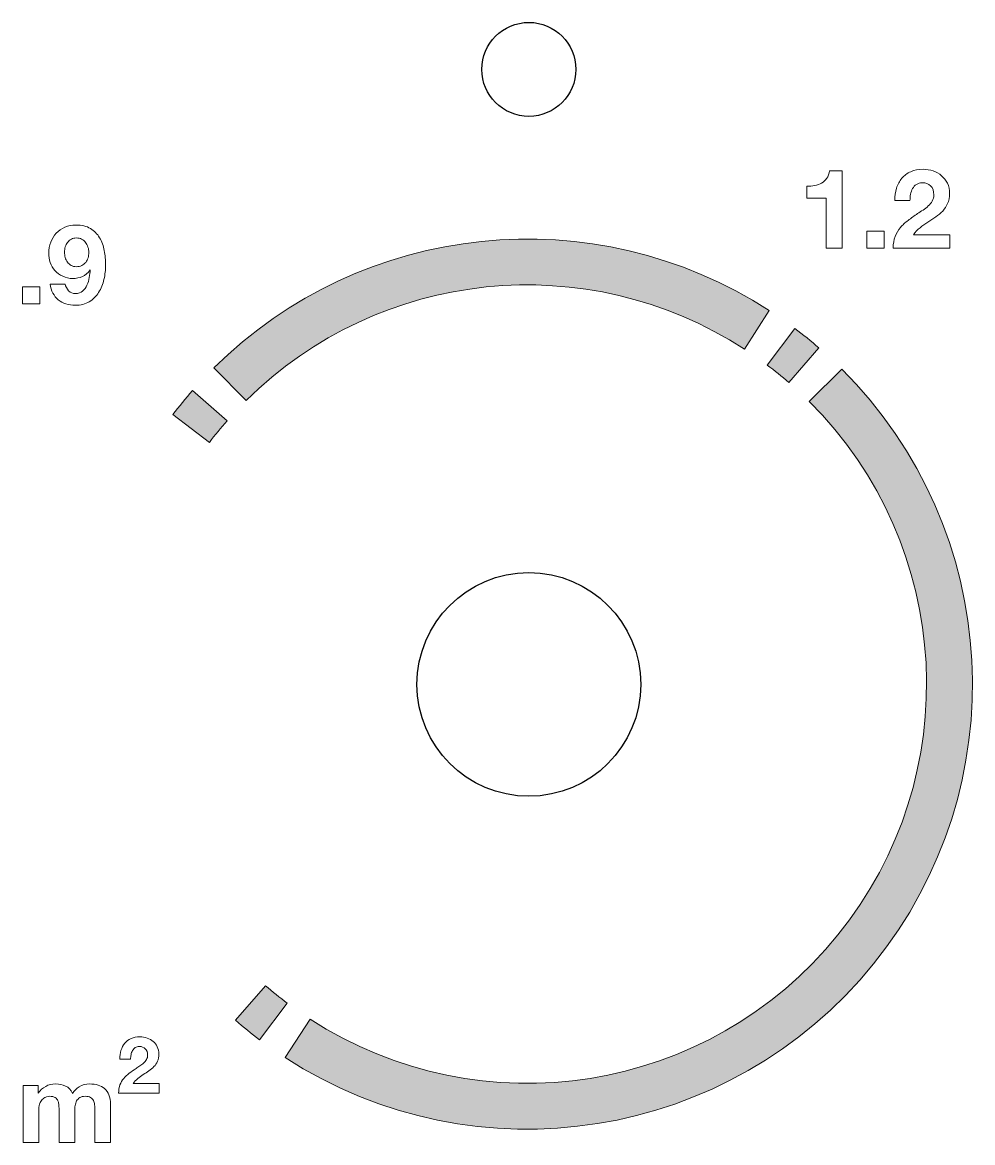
# Model space of a CAD drawing. Header units: millimetres. Extents: x 0 to 80449, y -23917 to 9476.
# Drawn here: x 9817.2 to 9859.6, y 4195.5 to 4245.6 of the extents above; entities that cross this region are included whole.
import ezdxf

# ---------------------------------------------------------------- set-up
doc = ezdxf.new("R2010")
doc.units = ezdxf.units.MM
doc.layers.get('0').update_dxf_attribs({"lineweight": 15})

msp = doc.modelspace()

# ---------------------------------------------------------------- hatches: boundary and pattern name
h = msp.add_hatch(color=256)
edge = h.paths.add_edge_path()
edge.add_line((9825.507115315377, 4226.779247604769), (9823.875728759835, 4228.020649194264))
edge.add_arc((9839.712115323378, 4215.969970349897), 19.9, 138.7307241077886, 142.7307241079175, ccw=False)
edge.add_line((9824.754918263978, 4229.095984829785), (9826.295735046479, 4227.743807458742))
edge.add_arc((9839.712115323378, 4215.969970349897), 17.85, 138.7307241077886, 142.7307241079175)
edge = h.paths.add_edge_path()
edge.add_line((9827.149718033677, 4228.651006361823), (9825.7069777287, 4230.107371842184))
edge.add_arc((9839.712115323378, 4215.969970349897), 19.9, 57.06425499123719, 134.730724107906, ccw=False)
edge.add_line((9850.531708632905, 4232.671658905741), (9849.417127412577, 4230.95113320024))
edge.add_arc((9839.712115323378, 4215.969970349897), 17.85, 57.06425499123728, 134.730724107906)
edge = h.paths.add_edge_path()
edge.add_arc((9839.712115323378, 4215.969970349897), 17.85, 49.06425499121666, 53.06425499119614)
edge.add_line((9850.438519583928, 4230.237652419501), (9851.670403546625, 4231.876237755225))
edge.add_arc((9839.712115323378, 4215.969970349897), 19.9, 49.06425499121673, 53.064254991196094, ccw=False)
edge.add_line((9852.750838882159, 4231.003322868803), (9851.407653791935, 4229.4546609259))
edge = h.paths.add_edge_path()
edge.add_line((9852.319808512151, 4228.60597337529), (9853.767750867166, 4230.057167000055))
edge.add_arc((9839.712115323378, 4215.969970349897), 19.9, -122.9357450087627, 45.064254991188875, ccw=False)
edge.add_line((9828.892522013852, 4199.268281794053), (9830.007103234177, 4200.988807499555))
edge.add_arc((9839.712115323378, 4215.969970349897), 17.85, 237.0642549912373, 405.0642549911889)
edge = h.paths.add_edge_path()
edge.add_arc((9839.712115323378, 4215.969970349897), 17.85, 229.0642549912167, 233.0642549911961)
edge.add_line((9828.985711062829, 4201.702288280295), (9827.753827100132, 4200.06370294457))
edge.add_arc((9839.712115323378, 4215.969970349897), 19.9, 229.0642549912166, 233.0642549911961, ccw=False)
edge.add_line((9826.673391764598, 4200.936617830992), (9828.016576854821, 4202.485279773895))

# ---------------------------------------------------------------- linework, layer by layer
for p, q in [((9854.888954515416, 4236.221953621342), (9855.664445509148, 4236.221953621342)), ((9854.888954515416, 4235.461448792972), (9854.888954515416, 4236.221953621342)), ((9855.664445509148, 4236.221953621342), (9855.664445509148, 4235.461448792972)), ((9855.664445509148, 4235.461448792972), (9854.888954515416, 4235.461448792972)), ((9817.150772931273, 4233.730478408936), (9817.926263925001, 4233.730478408936)), ((9817.150772931273, 4232.969973580567), (9817.150772931273, 4233.730478408936)), ((9817.926263925001, 4233.730478408936), (9817.926263925001, 4232.969973580567)), ((9817.926263925001, 4232.969973580567), (9817.150772931273, 4232.969973580567)), ((9849.417127412577, 4230.95113320024), (9850.531708632905, 4232.671658905741)), ((9850.438519583928, 4230.237652419501), (9851.670403546625, 4231.876237755225)), ((9851.407653791935, 4229.4546609259), (9852.750838882159, 4231.003322868803)), ((9827.149718033677, 4228.651006361823), (9825.7069777287, 4230.107371842184)), ((9852.319808512151, 4228.60597337529), (9853.767750867166, 4230.057167000055)), ((9826.295735046479, 4227.743807458742), (9824.754918263978, 4229.095984829785)), ((9825.507115315377, 4226.779247604769), (9823.875728759835, 4228.020649194264)), ((9828.016576854821, 4202.485279773895), (9826.673391764598, 4200.936617830992)), ((9828.985711062829, 4201.702288280295), (9827.753827100132, 4200.06370294457)), ((9830.007103234177, 4200.988807499555), (9828.892522013852, 4199.268281794053))]:
    msp.add_line(p, q)
at = {"lineweight": 25}
for centre, radius in [((9839.78636438134, 4243.455885008125), 2.1), ((9839.78636438134, 4215.955885008125), 5)]:
    msp.add_circle(centre, radius, dxfattribs=at)
for radius, start, end in [(19.9, 57.06425499126561, 134.7307241079427), (17.85, 57.06425499126561, 134.7307241079427), (19.9, 49.06425499128495, 53.06425499122745), (19.9, 237.0642549912656, 45.06425499122576), (17.85, 49.06425499128495, 53.06425499122745), (19.9, 138.7307241077886, 142.730724107959), (17.85, 237.0642549912656, 45.06425499122576), (17.85, 138.7307241077886, 142.730724107959), (17.85, 229.0642549912849, 233.0642549912275), (19.9, 229.0642549912849, 233.0642549912275)]:
    msp.add_arc((9839.712115323378, 4215.969970349897), radius, start, end)
for points in [[(9853.101122213346, 4238.587700691062), (9853.163650696402, 4238.676584154582), (9853.204819587452, 4238.786999464885), (9853.22445663172, 4238.918602112421)], [(9853.22445663172, 4238.918602112421), (9853.22445663172, 4238.918602112421), (9853.782562100329, 4238.918602112421), (9853.782562100329, 4238.918602112421)], [(9853.782562100329, 4238.918602112421), (9853.782562100329, 4238.918602112421), (9853.782562100329, 4235.461448792972), (9853.782562100329, 4235.461448792972)], [(9856.454750413464, 4238.585289124223), (9856.559998080538, 4238.71206863808), (9856.692462001945, 4238.810770623732), (9856.85231443246, 4238.881567335955)], [(9857.85483721867, 4238.913778978742), (9857.998153190856, 4238.864341858528), (9858.12407143084, 4238.793545146306), (9858.232591938628, 4238.701388842076)], [(9852.565237610615, 4238.259383091318), (9852.678753506854, 4238.280742683327), (9852.780728333219, 4238.318638733665), (9852.87133434448, 4238.372898987557)], [(9852.87133434448, 4238.372898987557), (9852.961940355744, 4238.427331496225), (9853.038421475514, 4238.498817227543), (9853.101122213346, 4238.587700691062)], [(9856.217555589305, 4238.140871806626), (9856.270265550229, 4238.3103705045), (9856.349330491616, 4238.458509610366), (9856.454750413464, 4238.585289124223)], [(9857.109146300885, 4238.313643345211), (9857.038177333889, 4238.26592877274), (9856.981505513158, 4238.203228034909), (9856.938614074366, 4238.126057896039)], [(9858.232591938628, 4238.701388842076), (9858.341284701186, 4238.609060283071), (9858.427756597866, 4238.495544386832), (9858.492007628665, 4238.360496643811)], [(9852.212115323378, 4238.232166836985), (9852.333899448782, 4238.228893996274), (9852.451549459602, 4238.237851244536), (9852.565237610615, 4238.259383091318)], [(9852.212115323378, 4237.703689189548), (9852.212115323378, 4237.703689189548), (9852.212115323378, 4238.232166836985), (9852.212115323378, 4238.232166836985)], [(9856.148481424825, 4237.590173293309), (9856.141763488627, 4237.787749519388), (9856.16484562838, 4237.971200853977), (9856.217555589305, 4238.140871806626)], [(9856.847319044009, 4237.869226027614), (9856.829232292708, 4237.77534717564), (9856.820102789676, 4237.682329597539), (9856.820102789676, 4237.590173293309)], [(9856.938614074366, 4238.126057896039), (9856.89589489035, 4238.048543247621), (9856.865405795306, 4237.962932624812), (9856.847319044009, 4237.869226027614)], [(9853.081312914306, 4237.703689189548), (9853.081312914306, 4237.703689189548), (9852.212115323378, 4237.703689189548), (9852.212115323378, 4237.703689189548)], [(9853.081312914306, 4235.461448792972), (9853.081312914306, 4235.461448792972), (9853.081312914306, 4237.703689189548), (9853.081312914306, 4237.703689189548)], [(9856.820102789676, 4237.590173293309), (9856.820102789676, 4237.590173293309), (9856.148481424825, 4237.590173293309), (9856.148481424825, 4237.590173293309)], [(9857.403012945779, 4237.167804586817), (9857.488451313813, 4237.222237095484), (9857.566654981329, 4237.282181756927), (9857.63745169355, 4237.34815533547)], [(9857.63745169355, 4237.34815533547), (9857.708248405772, 4237.413956659238), (9857.767504048119, 4237.488026212171), (9857.815390875363, 4237.570363994269)], [(9858.50423771764, 4237.456675843256), (9858.448254916002, 4237.33161887714), (9858.37418536307, 4237.220514547741), (9858.282029058839, 4237.123362855057)], [(9856.738626281447, 4236.705989537019), (9856.871951476725, 4236.804863777446), (9857.012683627301, 4236.905288310841), (9857.160994987938, 4237.007263137204)], [(9857.160994987938, 4237.007263137204), (9857.23661483384, 4237.059973098128), (9857.317230068194, 4237.113544332924), (9857.403012945779, 4237.167804586817)], [(9857.96835311491, 4236.859124031339), (9857.851564377957, 4236.780059089952), (9857.733914367138, 4236.701855422437), (9857.615230827669, 4236.624513028793)], [(9858.282029058839, 4237.123362855057), (9858.18987275461, 4237.026211162373), (9858.085314106633, 4236.938188972726), (9857.96835311491, 4236.859124031339)], [(9818.664547887489, 4236.128437121444), (9818.771518102309, 4236.241953017683), (9818.899158890035, 4236.331697755074), (9819.047470250676, 4236.397499078842)], [(9820.190725187455, 4236.340827258109), (9820.360223885331, 4236.237129884003), (9820.496132902223, 4236.100359593239), (9820.598279983362, 4235.930860895365)], [(9856.155888380119, 4235.984931051957), (9856.21342147472, 4236.133070157823), (9856.291625142236, 4236.265706334005), (9856.390499382662, 4236.382495070954)], [(9856.390499382662, 4236.382495070954), (9856.489201368317, 4236.499456062678), (9856.605301086169, 4236.607287551367), (9856.738626281447, 4236.705989537019)], [(9818.417706795972, 4235.728289280832), (9818.475239890577, 4235.881423775151), (9818.557577672673, 4236.01474897043), (9818.664547887489, 4236.128437121444)], [(9819.97351191711, 4235.718470758699), (9819.925625089865, 4235.779276694014), (9819.86723072139, 4235.827852540356), (9819.79815655691, 4235.864198297725)], [(9820.598279983362, 4235.930860895365), (9820.700254809723, 4235.761189942717), (9820.771051521948, 4235.569470378962), (9820.810497865252, 4235.355529949328)], [(9856.069416483439, 4235.461448792972), (9856.069416483439, 4235.662297859762), (9856.09818303074, 4235.836791946091), (9856.155888380119, 4235.984931051957)], [(9856.973237283994, 4236.063995993343), (9856.973237283994, 4236.063995993343), (9858.608107346517, 4236.063995993343), (9858.608107346517, 4236.063995993343)], [(9858.608107346517, 4236.063995993343), (9858.608107346517, 4236.063995993343), (9858.608107346517, 4235.461448792972), (9858.608107346517, 4235.461448792972)], [(9820.082032424896, 4235.511076010487), (9820.057399992176, 4235.588418404131), (9820.021054234807, 4235.65749256861), (9819.97351191711, 4235.718470758699)], [(9853.782562100329, 4235.461448792972), (9853.782562100329, 4235.461448792972), (9853.081312914306, 4235.461448792972), (9853.081312914306, 4235.461448792972)], [(9858.608107346517, 4235.461448792972), (9858.608107346517, 4235.461448792972), (9856.069416483439, 4235.461448792972), (9856.069416483439, 4235.461448792972)], [(9818.597885289852, 4234.461527670906), (9818.50572898562, 4234.56677533798), (9818.438205114107, 4234.687009170415), (9818.395485930094, 4234.822056913437)], [(9819.064695728102, 4235.04684939385), (9819.08605532011, 4234.969334745431), (9819.118094708123, 4234.900260580952), (9819.160986146915, 4234.839282390863)], [(9819.160986146915, 4234.839282390863), (9819.203705330932, 4234.778304200774), (9819.25899911347, 4234.729039335335), (9819.326522984982, 4234.691143284997)], [(9819.807975079046, 4234.686320151318), (9819.877049243525, 4234.720771106171), (9819.934754592901, 4234.767796659545), (9819.980918872403, 4234.827052301891)], [(9819.980918872403, 4234.827052301891), (9820.026910897133, 4234.886307944237), (9820.06153410676, 4234.954520834845), (9820.08461624651, 4235.032035483263)], [(9818.958414532382, 4234.202284235641), (9818.81682110794, 4234.266363011667), (9818.696759530278, 4234.352834908346), (9818.597885289852, 4234.461527670906)], [(9820.173499710028, 4234.491155492079), (9820.077898310316, 4234.352834908346), (9819.966104961819, 4234.254132922693), (9819.837602900217, 4234.194877280347)], [(9820.141288067243, 4234.155258682267), (9820.16264765925, 4234.277042807671), (9820.176772550742, 4234.38573557023), (9820.18331823216, 4234.481336969946)], [(9820.18331823216, 4234.481336969946), (9820.18331823216, 4234.481336969946), (9820.173499710028, 4234.491155492079), (9820.173499710028, 4234.491155492079)], [(9818.390490541638, 4233.858980470535), (9818.390490541638, 4233.858980470535), (9819.057288772809, 4233.858980470535), (9819.057288772809, 4233.858980470535)], [(9819.057288772809, 4233.858980470535), (9819.080198657786, 4233.743742026554), (9819.13290861871, 4233.643317493159), (9819.215246400807, 4233.557706870351)], [(9820.035179126298, 4233.812127171936), (9820.08461624651, 4233.919097386753), (9820.119928475233, 4234.033474556863), (9820.141288067243, 4234.155258682267)], [(9820.795683954664, 4234.066375218747), (9820.746419089228, 4233.852262534339), (9820.667354147841, 4233.658992677617), (9820.55866138528, 4233.486048884257)], [(9819.096735116116, 4232.967562013727), (9818.96840530929, 4233.008558650002), (9818.854717158276, 4233.070398113962), (9818.756015172625, 4233.152735896059)], [(9821.555309221578, 4199.59392496898), (9821.59303301714, 4199.715020075286), (9821.649360328323, 4199.820956761458), (9821.72480791945, 4199.91156277272)], [(9821.72480791945, 4199.91156277272), (9821.799911001028, 4200.001996529208), (9821.894651126873, 4200.072620986655), (9822.008683787437, 4200.123091635514)], [(9822.192135122026, 4199.717431642126), (9822.14149221839, 4199.683325196822), (9822.10101234644, 4199.638711210288), (9822.070523251397, 4199.58341742775)], [(9822.724919138818, 4200.146173775265), (9822.827238474732, 4200.110861546541), (9822.917155466897, 4200.060218642908), (9822.994670115313, 4199.99441731914)], [(9822.994670115313, 4199.99441731914), (9823.072357018507, 4199.928443740598), (9823.134024227693, 4199.84731174192), (9823.18001625242, 4199.751021323107)], [(9821.506044356138, 4199.200667319338), (9821.501221222457, 4199.341743979459), (9821.517757680787, 4199.472829862673), (9821.555309221578, 4199.59392496898)], [(9822.005238691949, 4199.39996609316), (9821.992147329107, 4199.332958985972), (9821.98577390246, 4199.266468643106), (9821.98577390246, 4199.200667319338)], [(9822.070523251397, 4199.58341742775), (9822.039861901576, 4199.528123645211), (9822.01815780002, 4199.466973200349), (9822.005238691949, 4199.39996609316)], [(9821.98577390246, 4199.200667319338), (9821.98577390246, 4199.200667319338), (9821.506044356138, 4199.200667319338), (9821.506044356138, 4199.200667319338)], [(9821.927551788758, 4198.569181316892), (9822.022808678925, 4198.63980577434), (9822.123405467093, 4198.711463760433), (9822.229169898492, 4198.784327529946)], [(9822.229169898492, 4198.784327529946), (9822.283257897609, 4198.821879070735), (9822.340790992213, 4198.860291885396), (9822.402113691853, 4198.899049209605)], [(9822.402113691853, 4198.899049209605), (9822.463264136713, 4198.937806533814), (9822.519074683576, 4198.980697972605), (9822.569545332433, 4199.027723525979)], [(9822.569545332433, 4199.027723525979), (9822.62018823607, 4199.074749079353), (9822.662562910537, 4199.127803549825), (9822.696669355839, 4199.186542427849)], [(9823.029982344036, 4198.867354331141), (9822.96418102027, 4198.797935657112), (9822.88942244824, 4198.735062664507), (9822.806051137497, 4198.678563098549)], [(9823.18880124591, 4199.105410429172), (9823.148665883506, 4199.016010201329), (9823.095783667806, 4198.936600750394), (9823.029982344036, 4198.867354331141)], [(9821.511211999365, 4198.054139541847), (9821.552380890414, 4198.159903973245), (9821.608363692048, 4198.254644099089), (9821.678815894724, 4198.338187664606)], [(9821.678815894724, 4198.338187664606), (9821.74944035217, 4198.421558975349), (9821.832294898591, 4198.498556859445), (9821.927551788758, 4198.569181316892)], [(9822.306856801682, 4198.332847766604), (9822.226758331653, 4198.269285754901), (9822.156306128978, 4198.195216201968), (9822.095155684114, 4198.110639107806)], [(9822.553697893203, 4198.510959203191), (9822.46912079904, 4198.455665420653), (9822.38678301694, 4198.396237523532), (9822.306856801682, 4198.332847766604)], [(9822.806051137497, 4198.678563098549), (9822.72250757198, 4198.622063532591), (9822.638447242138, 4198.56625298573), (9822.553697893203, 4198.510959203191)], [(9817.187100401054, 4198.023305937254), (9817.187100401054, 4198.023305937254), (9817.848903243772, 4198.023305937254), (9817.848903243772, 4198.023305937254)], [(9817.187100401054, 4195.469973418361), (9817.187100401054, 4195.469973418361), (9817.187100401054, 4198.023305937254), (9817.187100401054, 4198.023305937254)], [(9817.848903243772, 4198.023305937254), (9817.848903243772, 4198.023305937254), (9817.848903243772, 4197.677590605309), (9817.848903243772, 4197.677590605309)], [(9817.858721765904, 4197.677590605309), (9817.950878070133, 4197.80936550762), (9818.061982399533, 4197.911340333983), (9818.192207008877, 4197.983859593948)], [(9819.38489906587, 4197.667772083177), (9819.460691166543, 4197.779737686447), (9819.563527266779, 4197.878439672099), (9819.693579621347, 4197.964050294908)], [(9820.827016035993, 4197.885157608295), (9820.909353818093, 4197.812638348331), (9820.973604848892, 4197.717898222487), (9821.019596873619, 4197.601109485537)], [(9821.449544790179, 4197.680174426923), (9821.449544790179, 4197.823662653884), (9821.470043108318, 4197.948202855676), (9821.511211999365, 4198.054139541847)], [(9822.095155684114, 4198.110639107806), (9822.095155684114, 4198.110639107806), (9823.26287079884, 4198.110639107806), (9823.26287079884, 4198.110639107806)], [(9823.26287079884, 4198.110639107806), (9823.26287079884, 4198.110639107806), (9823.26287079884, 4197.680174426923), (9823.26287079884, 4197.680174426923)], [(9817.848903243772, 4197.677590605309), (9817.848903243772, 4197.677590605309), (9817.858721765904, 4197.677590605309), (9817.858721765904, 4197.677590605309)], [(9817.942782095743, 4197.255394153592), (9817.906436338373, 4197.178051759948), (9817.888349587076, 4197.076765952682), (9817.888349587076, 4196.951708986568)], [(9818.073695724182, 4197.433161080631), (9818.022536056229, 4197.391992189582), (9817.97895559834, 4197.332736547236), (9817.942782095743, 4197.255394153592)], [(9818.23165335218, 4197.517221410471), (9818.177393098289, 4197.502407499885), (9818.124683137365, 4197.474329971679), (9818.073695724182, 4197.433161080631)], [(9818.740321700578, 4197.331875273365), (9818.715689267861, 4197.394403756422), (9818.674520376811, 4197.444702150507), (9818.616987282207, 4197.482598200844)], [(9818.782351865499, 4197.126892091992), (9818.77907902479, 4197.201133899699), (9818.765126388073, 4197.269346790307), (9818.740321700578, 4197.331875273365)], [(9819.575068336657, 4197.334459094978), (9819.54044512703, 4197.27348090489), (9819.517362987277, 4197.204234485636), (9819.505821917402, 4197.126892091992)], [(9819.718212054067, 4197.482598200844), (9819.657233863978, 4197.444702150507), (9819.60969154628, 4197.395265030294), (9819.575068336657, 4197.334459094978)], [(9820.323343076052, 4197.356679960858), (9820.293715254877, 4197.412662762494), (9820.249962542217, 4197.457104494253), (9820.192429447612, 4197.490005156137)], [(9820.377603329944, 4197.159103734779), (9820.371057648521, 4197.23472358068), (9820.352970897224, 4197.300524904449), (9820.323343076052, 4197.356679960858)], [(9821.019596873619, 4197.601109485537), (9821.065761153124, 4197.484148493812), (9821.088843292873, 4197.34341634324), (9821.088843292873, 4197.178913033819)], [(9823.26287079884, 4197.680174426923), (9823.26287079884, 4197.680174426923), (9821.449544790179, 4197.680174426923), (9821.449544790179, 4197.680174426923)], [(9817.888349587076, 4196.951708986568), (9817.888349587076, 4196.951708986568), (9817.888349587076, 4195.469973418361), (9817.888349587076, 4195.469973418361)], [(9818.787347253954, 4196.902271866354), (9818.787347253954, 4196.977891712255), (9818.785624706212, 4197.052822539059), (9818.782351865499, 4197.126892091992)], [(9818.787347253954, 4195.469973418361), (9818.787347253954, 4195.469973418361), (9818.787347253954, 4196.902271866354), (9818.787347253954, 4196.902271866354)], [(9819.505821917402, 4197.126892091992), (9819.494280847524, 4197.049549698349), (9819.488596439976, 4196.971346030833), (9819.488596439976, 4196.89245334422)], [(9819.488596439976, 4196.89245334422), (9819.488596439976, 4196.89245334422), (9819.488596439976, 4195.469973418361), (9819.488596439976, 4195.469973418361)], [(9820.387421852076, 4196.91708577694), (9820.387421852076, 4197.002696399749), (9820.384149011366, 4197.083311634104), (9820.377603329944, 4197.159103734779)], [(9820.387421852076, 4195.469973418361), (9820.387421852076, 4195.469973418361), (9820.387421852076, 4196.91708577694), (9820.387421852076, 4196.91708577694)], [(9821.088843292873, 4197.178913033819), (9821.088843292873, 4197.178913033819), (9821.088843292873, 4195.469973418361), (9821.088843292873, 4195.469973418361)], [(9817.888349587076, 4195.469973418361), (9817.888349587076, 4195.469973418361), (9817.187100401054, 4195.469973418361), (9817.187100401054, 4195.469973418361)], [(9819.488596439976, 4195.469973418361), (9819.488596439976, 4195.469973418361), (9818.787347253954, 4195.469973418361), (9818.787347253954, 4195.469973418361)], [(9821.088843292873, 4195.469973418361), (9821.088843292873, 4195.469973418361), (9820.387421852076, 4195.469973418361), (9820.387421852076, 4195.469973418361)]]:
    msp.add_open_spline(points, degree=3)
for points, knots in [([(9856.85231443246, 4238.881567335955), (9857.011994608201, 4238.952364048177), (9857.19544594279, 4238.987848531675), (9857.403012945779, 4238.987848531675), (9857.560970573777, 4238.987848531675), (9857.711693501256, 4238.963043844181), (9857.85483721867, 4238.913778978742)], [2, 2, 2, 2, 3, 3, 3, 4, 4, 4, 4]), ([(9857.741321322428, 4238.244569180732), (9857.644169629744, 4238.338275777931), (9857.519801682727, 4238.385301331305), (9857.368389736152, 4238.385301331305), (9857.266242655012, 4238.385301331305), (9857.179770758336, 4238.361357917682), (9857.109146300885, 4238.313643345211)], [25, 25, 25, 25, 26, 26, 26, 27, 27, 27, 27]), ([(9858.492007628665, 4238.360496643811), (9858.556086404693, 4238.225448900789), (9858.588298047478, 4238.074036954212), (9858.588298047478, 4237.90626080408), (9858.588298047478, 4237.731594462978), (9858.560220519274, 4237.581905064144), (9858.50423771764, 4237.456675843256)], [6, 6, 6, 6, 7, 7, 7, 8, 8, 8, 8]), ([(9857.815390875363, 4237.570363994269), (9857.863105447832, 4237.652701776366), (9857.88687660668, 4237.746408373565), (9857.88687660668, 4237.851828295414), (9857.88687660668, 4238.019776700319), (9857.83830076034, 4238.150690328759), (9857.741321322428, 4238.244569180732)], [23, 23, 23, 23, 24, 24, 24, 25, 25, 25, 25]), ([(9819.047470250676, 4236.397499078842), (9819.195609356542, 4236.463472657384), (9819.360112665963, 4236.496373319269), (9819.541324688485, 4236.496373319269), (9819.804702238333, 4236.496373319269), (9820.021054234807, 4236.444524632216), (9820.190725187455, 4236.340827258109)], [15, 15, 15, 15, 16, 16, 16, 17, 17, 17, 17]), ([(9857.615230827669, 4236.624513028793), (9857.496719542978, 4236.547170635149), (9857.381481098997, 4236.463971579181), (9857.269515495725, 4236.375088115661), (9857.157549892454, 4236.286204652141), (9857.058847906803, 4236.182507278036), (9856.973237283994, 4236.063995993343)], [11, 11, 11, 11, 12, 12, 12, 13, 13, 13, 13]), ([(9819.338753073953, 4235.864198297725), (9819.272951750187, 4235.827852540356), (9819.216968948549, 4235.780137967885), (9819.170804669047, 4235.720882325539), (9819.124640389546, 4235.661626683192), (9819.090189434693, 4235.594102811681), (9819.06710729494, 4235.51848296578)], [8, 8, 8, 8, 9, 9, 9, 10, 10, 10, 10]), ([(9819.79815655691, 4235.864198297725), (9819.72891013766, 4235.90037180032), (9819.650017451047, 4235.918458551618), (9819.560961732754, 4235.918458551618), (9819.478623950654, 4235.918458551618), (9819.404554397723, 4235.90037180032), (9819.338753073953, 4235.864198297725)], [6, 6, 6, 6, 7, 7, 7, 8, 8, 8, 8]), ([(9818.395485930094, 4234.822056913437), (9818.352594491302, 4234.957104656459), (9818.331234899291, 4235.093702692449), (9818.331234899291, 4235.232023276182), (9818.331234899291, 4235.409790203221), (9818.360001446596, 4235.575154786513), (9818.417706795972, 4235.728289280832)], [11, 11, 11, 11, 12, 12, 12, 13, 13, 13, 13]), ([(9819.06710729494, 4235.51848296578), (9819.044025155192, 4235.442690865105), (9819.032656340089, 4235.365348471461), (9819.032656340089, 4235.286283530075), (9819.032656340089, 4235.203945747977), (9819.04316388132, 4235.124019532719), (9819.064695728102, 4235.04684939385)], [10, 10, 10, 10, 11, 11, 11, 12, 12, 12, 12]), ([(9820.08461624651, 4235.032035483263), (9820.107526131487, 4235.109205622132), (9820.119067201362, 4235.190854385133), (9820.119067201362, 4235.276465007942), (9820.119067201362, 4235.355529949328), (9820.106837112391, 4235.433561362069), (9820.082032424896, 4235.511076010487)], [2, 2, 2, 2, 3, 3, 3, 4, 4, 4, 4]), ([(9820.810497865252, 4235.355529949328), (9820.85011646333, 4235.14141726492), (9820.869925762374, 4234.925754287543), (9820.869925762374, 4234.708541017199), (9820.869925762374, 4234.49442833279), (9820.845121074879, 4234.280315648381), (9820.795683954664, 4234.066375218747)], [19, 19, 19, 19, 20, 20, 20, 21, 21, 21, 21]), ([(9819.326522984982, 4234.691143284997), (9819.39387460172, 4234.65324723466), (9819.472078269231, 4234.634299209491), (9819.560961732754, 4234.634299209491), (9819.656563132467, 4234.634299209491), (9819.738900914566, 4234.651696941692), (9819.807975079046, 4234.686320151318)], [14, 14, 14, 14, 15, 15, 15, 16, 16, 16, 16]), ([(9818.756015172625, 4233.152735896059), (9818.657140932195, 4233.234901423382), (9818.576525697841, 4233.335498211552), (9818.513997214784, 4233.454009496244), (9818.451468731728, 4233.572520780937), (9818.410299840678, 4233.707568523959), (9818.390490541638, 4233.858980470535)], [26, 26, 26, 26, 27, 27, 27, 28, 28, 28, 28]), ([(9819.837602900217, 4234.194877280347), (9819.709273093391, 4234.135621638001), (9819.560961732754, 4234.105993816828), (9819.39318558262, 4234.105993816828), (9819.244874221982, 4234.105993816828), (9819.100007956826, 4234.138033204841), (9818.958414532382, 4234.202284235641)], [7, 7, 7, 7, 8, 8, 8, 9, 9, 9, 9]), ([(9819.215246400807, 4233.557706870351), (9819.297584182903, 4233.472096247542), (9819.399731264042, 4233.429204808751), (9819.521515389446, 4233.429204808751), (9819.650017451047, 4233.429204808751), (9819.755265118121, 4233.466411839991), (9819.837602900217, 4233.540481392924), (9819.919940682314, 4233.614550945857), (9819.985742006083, 4233.704984702345), (9820.035179126298, 4233.812127171936)], [0, 0, 0, 0, 1, 1, 1, 2, 2, 2, 3, 3, 3, 3]), ([(9820.55866138528, 4233.486048884257), (9820.449968622721, 4233.313277345672), (9820.31009774602, 4233.173234214197), (9820.138876500401, 4233.06626399938), (9819.967655254786, 4232.959293784563), (9819.75853795883, 4232.905722549767), (9819.511696867314, 4232.905722549767), (9819.363557761448, 4232.905722549767), (9819.225237177714, 4232.926393122679), (9819.096735116116, 4232.967562013727)], [22, 22, 22, 22, 23, 23, 23, 24, 24, 24, 25, 25, 25, 25]), ([(9822.008683787437, 4200.123091635514), (9822.122716447997, 4200.173734539148), (9822.253974585987, 4200.199055990964), (9822.402113691853, 4200.199055990964), (9822.514940568992, 4200.199055990964), (9822.622599802908, 4200.181313749214), (9822.724919138818, 4200.146173775265)], [2, 2, 2, 2, 3, 3, 3, 4, 4, 4, 4]), ([(9822.643787140143, 4199.667994521912), (9822.574368466114, 4199.735173883875), (9822.485485002595, 4199.768591310081), (9822.377309004358, 4199.768591310081), (9822.304445234844, 4199.768591310081), (9822.242778025658, 4199.75153808743), (9822.192135122026, 4199.717431642126)], [25, 25, 25, 25, 26, 26, 26, 27, 27, 27, 27]), ([(9823.18001625242, 4199.751021323107), (9823.225836022375, 4199.65455864952), (9823.248745907353, 4199.546382651283), (9823.248745907353, 4199.426493328397), (9823.248745907353, 4199.30178087183), (9823.228764353538, 4199.194810657013), (9823.18880124591, 4199.105410429172)], [6, 6, 6, 6, 7, 7, 7, 8, 8, 8, 8]), ([(9822.696669355839, 4199.186542427849), (9822.730775801145, 4199.245281305873), (9822.747829023796, 4199.312288413061), (9822.747829023796, 4199.387563749413), (9822.747829023796, 4199.507625327074), (9822.713033559394, 4199.600987414724), (9822.643787140143, 4199.667994521912)], [23, 23, 23, 23, 24, 24, 24, 25, 25, 25, 25]), ([(9818.192207008877, 4197.983859593948), (9818.322259363445, 4198.056206599138), (9818.471259743183, 4198.092552356507), (9818.639208148088, 4198.092552356507), (9818.800438616796, 4198.092552356507), (9818.947888703566, 4198.061201987592), (9819.081213898844, 4197.998673504535), (9819.214539094122, 4197.936145021477), (9819.31582490139, 4197.825901965949), (9819.38489906587, 4197.667772083177)], [3, 3, 3, 3, 4, 4, 4, 5, 5, 5, 6, 6, 6, 6]), ([(9819.693579621347, 4197.964050294908), (9819.823631975916, 4198.049660917716), (9819.977627744105, 4198.092552356507), (9820.155394671146, 4198.092552356507), (9820.290270159392, 4198.092552356507), (9820.41549938028, 4198.076015898178), (9820.530737824265, 4198.043115236294), (9820.645976268246, 4198.01021457441), (9820.744678253897, 4197.957504613486), (9820.827016035993, 4197.885157608295)], [7, 7, 7, 7, 8, 8, 8, 9, 9, 9, 10, 10, 10, 10]), ([(9818.616987282207, 4197.482598200844), (9818.55928193283, 4197.520321996408), (9818.474532583892, 4197.539442276351), (9818.36256698062, 4197.539442276351), (9818.329666318736, 4197.539442276351), (9818.285913606076, 4197.532035321057), (9818.23165335218, 4197.517221410471)], [29, 29, 29, 29, 30, 30, 30, 31, 31, 31, 31]), ([(9820.192429447612, 4197.490005156137), (9820.134724098236, 4197.522905818022), (9820.05652043072, 4197.539442276351), (9819.957818445066, 4197.539442276351), (9819.859116459415, 4197.539442276351), (9819.779190244157, 4197.520321996408), (9819.718212054067, 4197.482598200844)], [18, 18, 18, 18, 19, 19, 19, 20, 20, 20, 20])]:
    msp.add_open_spline(points, degree=3, knots=knots)

doc.saveas('drawing.dxf')
